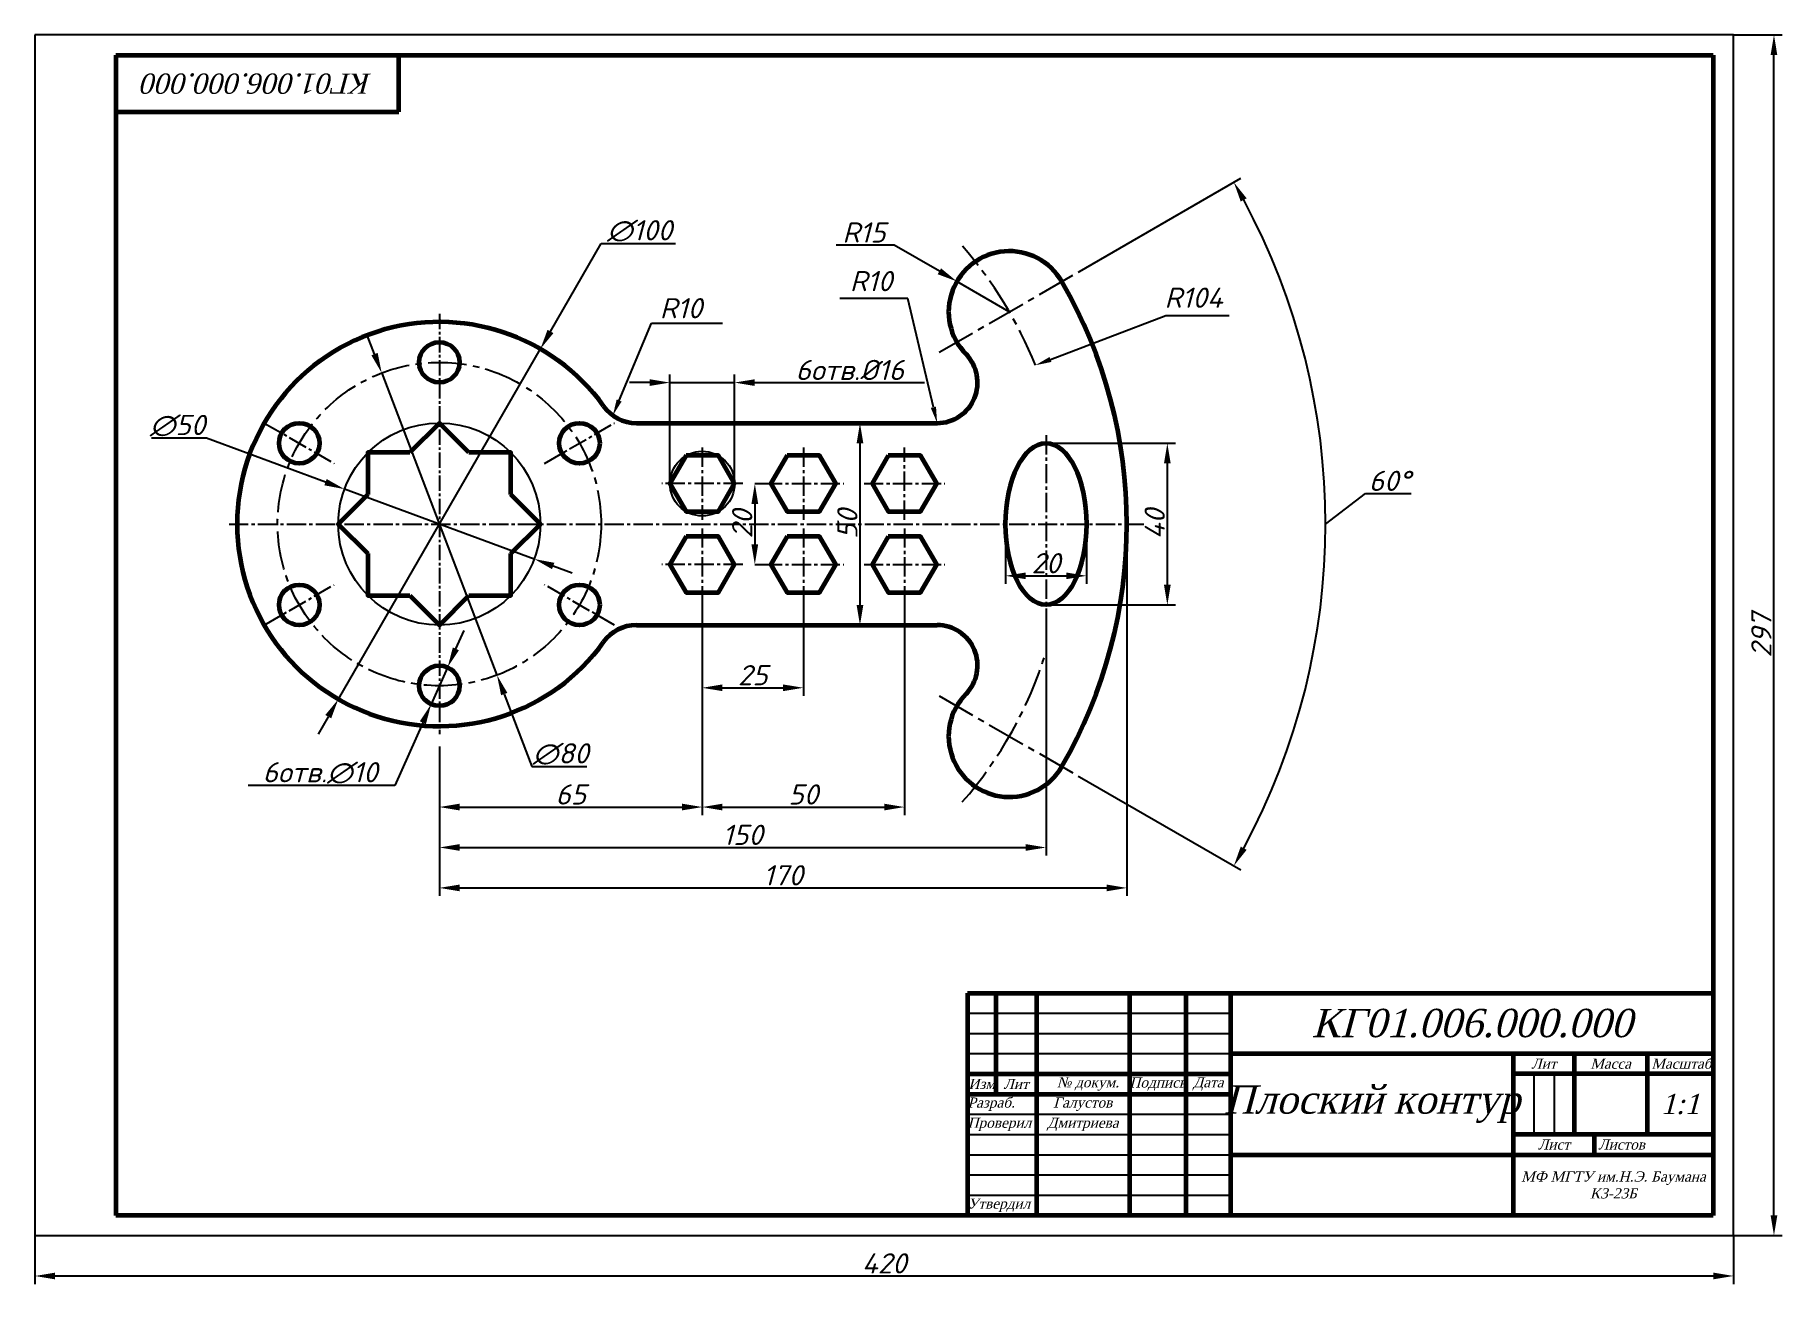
# Model space of a CAD drawing. Header units: millimetres. Extents: x 0 to 432, y -12 to 297.
import ezdxf
from ezdxf import colors
from ezdxf.entities.mleader import LeaderData, LeaderLine
from ezdxf.math import Vec2, Vec3

# ---------------------------------------------------------------- set-up
doc = ezdxf.new("R2010")
doc.units = ezdxf.units.MM
doc.header["$LTSCALE"] = 0.5
doc.linetypes.add('CENTER2', pattern=[28.575, 19.05, -3.175, 3.175, -3.175])
for name, color, linetype, lineweight in [('Осевая', 30, 'CENTER2', 25), ('Основная сплошная', 170, 'Continuous', 60), ('Размеры', 12, 'Continuous', 25), ('Тонкая', 238, 'Continuous', 25)]:
    doc.layers.add(name, color=color, linetype=linetype, lineweight=lineweight)
doc.styles.get("Standard").update_dxf_attribs({"font": 'arial.ttf'})
doc.styles.add('Надписи', font='times.ttf', dxfattribs={"oblique": 15})
doc.styles.add('Размеры', font='romans.shx', dxfattribs={"oblique": 15, "height": 5})
doc.dimstyles.new('ISO-25', dxfattribs={"dimtxt": 5, "dimasz": 5, "dimexe": 2, "dimexo": 0, "dimtad": 1, "dimtoh": 1, "dimdec": 0, "dimdsep": 46, "dimtxsty": 'Размеры', "dimcen": 2.5, "dimadec": 0, "dimazin": 0, "dimtfac": 1, "dimtdec": 0, "dimtmove": 0, "dimatfit": 0, "dimfxl": 1, "dimarcsym": 0})

# ---------------------------------------------------------------- blocks, each defined once
blk = doc.blocks.new('*D3')
at = {"layer": 'Defpoints', "color": 0, "transparency": 16777216}
for p in [(0, 0), (420, 0), (420, -10)]:
    blk.add_point(p, dxfattribs=at)
at = {"layer": 'Размеры', "color": 0, "lineweight": -2, "transparency": 16777216}
for p, q in [((0, 0), (0, -12)), ((420, 0), (420, -12)), ((5, -10), (415, -10))]:
    blk.add_line(p, q, dxfattribs=at)
at = {"layer": 'Размеры', "color": 0, "transparency": 16777216}
for points in [[(5, -9.17), (5, -10.83), (0, -10)], [(415, -9.17), (415, -10.83), (420, -10)]]:
    blk.add_solid(points, dxfattribs=at)
at = {"layer": 'Размеры', "color": 0, "transparency": 16777216, "insert": (210, -6.88), "char_height": 5, "attachment_point": 5, "style": 'Размеры'}
blk.add_mtext('420', dxfattribs=at)
blk = doc.blocks.new('*D4')
at = {"layer": 'Defpoints', "color": 0, "transparency": 16777216}
for p in [(420, 297), (430, 297), (420, 0)]:
    blk.add_point(p, dxfattribs=at)
at = {"layer": 'Размеры', "color": 0, "lineweight": -2, "transparency": 16777216}
for p, q in [((420, 297), (432, 297)), ((430, 5), (430, 292)), ((420, 0), (432, 0))]:
    blk.add_line(p, q, dxfattribs=at)
at = {"layer": 'Размеры', "color": 0, "transparency": 16777216}
for points in [[(429.17, 292), (430.83, 292), (430, 297)], [(429.17, 5), (430.83, 5), (430, 0)]]:
    blk.add_solid(points, dxfattribs=at)
at = {"layer": 'Размеры', "color": 0, "transparency": 16777216, "insert": (426.88, 148.5), "char_height": 5, "attachment_point": 5, "rotation": 90, "style": 'Размеры'}
blk.add_mtext('297', dxfattribs=at)
blk = doc.blocks.new('*U5')
at = {"layer": 'Основная сплошная'}
blk.add_circle((0, 0), 5, dxfattribs=at)
blk = doc.blocks.new('*U6')
at = {"layer": 'Основная сплошная', "color": 0, "linetype": 'ByBlock', "lineweight": -2, "transparency": 16777216}
blk.add_blockref('*U5', (100, 216), dxfattribs=at)
for p, rotation in [((65.36, 196), 59.99999999999999), ((134.64, 196), 299.9999999999999), ((65.36, 156), 120), ((134.64, 156), 240), ((100, 136), 180)]:
    blk.add_blockref('*U5', p, dxfattribs=dict(at, rotation=rotation))
blk = doc.blocks.new('*U7')
at = {"layer": 'Основная сплошная'}
blk.add_lwpolyline([(-4, 6.93), (-8, 0), (-4, -6.93), (4, -6.93), (8, 0), (4, 6.93)], close=True, dxfattribs=at)
blk = doc.blocks.new('*U8')
at = {"layer": 'Основная сплошная', "color": 0, "linetype": 'ByBlock', "lineweight": -2, "transparency": 16777216}
for p in [(0, 20), (25, 20), (50, 20), (0, 0), (25, 0), (50, 0)]:
    blk.add_blockref('*U7', p, dxfattribs=at)
blk = doc.blocks.new('*D10')
at = {"layer": 'Defpoints', "color": 0, "transparency": 16777216}
for p in [(102.04, 140.56), (97.96, 131.44)]:
    blk.add_point(p, dxfattribs=at)
at = {"layer": 'Размеры', "color": 0, "lineweight": -2, "transparency": 16777216}
for p, q in [((104.08, 145.13), (106.12, 149.69)), ((102.04, 140.56), (97.96, 131.44)), ((95.92, 126.87), (88.97, 111.32)), ((88.97, 111.32), (52.69, 111.32))]:
    blk.add_line(p, q, dxfattribs=at)
at = {"layer": 'Размеры', "color": 0, "transparency": 16777216}
for points in [[(103.32, 145.47), (104.84, 144.79), (102.04, 140.56)], [(95.16, 127.21), (96.68, 126.53), (97.96, 131.44)]]:
    blk.add_solid(points, dxfattribs=at)
at = {"layer": 'Размеры', "color": 0, "transparency": 16777216, "insert": (70.52, 114.45), "char_height": 5, "attachment_point": 5, "style": 'Размеры'}
blk.add_mtext('6отв.∅10', dxfattribs=at)
blk = doc.blocks.new('*D11')
at = {"layer": 'Defpoints', "color": 0, "transparency": 16777216}
for p in [(76.54, 184.64), (123.46, 167.36)]:
    blk.add_point(p, dxfattribs=at)
at = {"layer": 'Размеры', "color": 0, "lineweight": -2, "transparency": 16777216}
for p, q in [((42.39, 197.23), (28.78, 197.23)), ((71.85, 186.37), (42.39, 197.23)), ((123.46, 167.36), (76.54, 184.64)), ((128.15, 165.63), (132.84, 163.9))]:
    blk.add_line(p, q, dxfattribs=at)
at = {"layer": 'Размеры', "color": 0, "transparency": 16777216}
for points in [[(72.14, 187.15), (71.56, 185.59), (76.54, 184.64)], [(128.44, 166.41), (127.86, 164.85), (123.46, 167.36)]]:
    blk.add_solid(points, dxfattribs=at)
at = {"layer": 'Размеры', "color": 0, "transparency": 16777216, "insert": (35.27, 200.35), "char_height": 5, "attachment_point": 5, "style": 'Размеры'}
blk.add_mtext('∅50', dxfattribs=at)
blk = doc.blocks.new('*D12')
at = {"layer": 'Defpoints', "color": 0, "transparency": 16777216}
for p in [(85.75, 213.37), (114.25, 138.63)]:
    blk.add_point(p, dxfattribs=at)
at = {"layer": 'Размеры', "color": 0, "lineweight": -2, "transparency": 16777216}
for p, q in [((83.97, 218.05), (82.18, 222.72)), ((85.75, 213.37), (114.25, 138.63)), ((116.03, 133.95), (122.88, 116)), ((122.88, 116), (136.49, 116))]:
    blk.add_line(p, q, dxfattribs=at)
at = {"layer": 'Размеры', "color": 0, "transparency": 16777216}
for points in [[(84.74, 218.34), (83.19, 217.75), (85.75, 213.37)], [(116.81, 134.25), (115.26, 133.66), (114.25, 138.63)]]:
    blk.add_solid(points, dxfattribs=at)
at = {"layer": 'Размеры', "color": 0, "transparency": 16777216, "insert": (130, 119.12), "char_height": 5, "attachment_point": 5, "style": 'Размеры'}
blk.add_mtext('∅80', dxfattribs=at)
blk = doc.blocks.new('*D13')
at = {"layer": 'Defpoints', "color": 0, "transparency": 16777216}
for p in [(124.98, 219.32), (75.02, 132.68)]:
    blk.add_point(p, dxfattribs=at)
at = {"layer": 'Размеры', "color": 0, "lineweight": -2, "transparency": 16777216}
for p, q in [((127.47, 223.65), (140.02, 245.4)), ((140.02, 245.4), (158.39, 245.4)), ((75.02, 132.68), (124.98, 219.32)), ((72.53, 128.35), (70.03, 124.02))]:
    blk.add_line(p, q, dxfattribs=at)
at = {"layer": 'Размеры', "color": 0, "transparency": 16777216}
for points in [[(126.75, 224.06), (128.2, 223.23), (124.98, 219.32)], [(71.8, 128.77), (73.25, 127.94), (75.02, 132.68)]]:
    blk.add_solid(points, dxfattribs=at)
at = {"layer": 'Размеры', "color": 0, "transparency": 16777216, "insert": (149.52, 248.52), "char_height": 5, "attachment_point": 5, "style": 'Размеры'}
blk.add_mtext('∅100', dxfattribs=at)
blk = doc.blocks.new('*D14')
at = {"layer": 'Defpoints', "color": 0, "transparency": 16777216}
for p in [(173, 211), (157, 186), (173, 186)]:
    blk.add_point(p, dxfattribs=at)
at = {"layer": 'Размеры', "color": 0, "lineweight": -2, "transparency": 16777216}
for p, q in [((157, 186), (157, 213)), ((173, 186), (173, 213)), ((152, 211), (147, 211)), ((157, 211), (173, 211)), ((178, 211), (219.97, 211))]:
    blk.add_line(p, q, dxfattribs=at)
at = {"layer": 'Размеры', "color": 0, "transparency": 16777216}
for points in [[(152, 211.83), (152, 210.17), (157, 211)], [(178, 211.83), (178, 210.17), (173, 211)]]:
    blk.add_solid(points, dxfattribs=at)
at = {"layer": 'Размеры', "color": 0, "transparency": 16777216, "insert": (201.48, 214.12), "char_height": 5, "attachment_point": 5, "style": 'Размеры'}
blk.add_mtext('6отв.%%C16', dxfattribs=at)
blk = doc.blocks.new('*D15')
at = {"layer": 'Defpoints', "color": 0, "transparency": 16777216}
for p in [(178, 186), (178, 166), (178, 166)]:
    blk.add_point(p, dxfattribs=at)
at = {"layer": 'Размеры', "color": 0, "lineweight": -2, "transparency": 16777216}
for p, q in [((178, 186), (180, 186)), ((178, 181), (178, 171)), ((178, 166), (180, 166))]:
    blk.add_line(p, q, dxfattribs=at)
at = {"layer": 'Размеры', "color": 0, "transparency": 16777216}
for points in [[(177.17, 181), (178.83, 181), (178, 186)], [(177.17, 171), (178.83, 171), (178, 166)]]:
    blk.add_solid(points, dxfattribs=at)
at = {"layer": 'Размеры', "color": 0, "transparency": 16777216, "insert": (174.88, 176), "char_height": 5, "attachment_point": 5, "rotation": 90, "style": 'Размеры'}
blk.add_mtext('20', dxfattribs=at)
blk = doc.blocks.new('*D16')
at = {"layer": 'Defpoints', "color": 0, "transparency": 16777216}
for p in [(204, 201), (204, 151), (204, 151)]:
    blk.add_point(p, dxfattribs=at)
at = {"layer": 'Размеры', "color": 0, "lineweight": -2, "transparency": 16777216}
for p, q in [((204, 201), (202, 201)), ((204, 196), (204, 156)), ((204, 151), (206, 151))]:
    blk.add_line(p, q, dxfattribs=at)
at = {"layer": 'Размеры', "color": 0, "transparency": 16777216}
for points in [[(203.17, 196), (204.83, 196), (204, 201)], [(203.17, 156), (204.83, 156), (204, 151)]]:
    blk.add_solid(points, dxfattribs=at)
at = {"layer": 'Размеры', "color": 0, "transparency": 16777216, "insert": (200.88, 176), "char_height": 5, "attachment_point": 5, "rotation": 90, "style": 'Размеры'}
blk.add_mtext('50', dxfattribs=at)
blk = doc.blocks.new('*D17')
at = {"layer": 'Defpoints', "color": 0, "transparency": 16777216}
for p in [(165, 136), (100, 121), (165, 106)]:
    blk.add_point(p, dxfattribs=at)
at = {"layer": 'Размеры', "color": 0, "lineweight": -2, "transparency": 16777216}
for p, q in [((165, 136), (165, 104)), ((100, 121), (100, 104)), ((105, 106), (160, 106))]:
    blk.add_line(p, q, dxfattribs=at)
at = {"layer": 'Размеры', "color": 0, "transparency": 16777216}
for points in [[(105, 106.83), (105, 105.17), (100, 106)], [(160, 106.83), (160, 105.17), (165, 106)]]:
    blk.add_solid(points, dxfattribs=at)
at = {"layer": 'Размеры', "color": 0, "transparency": 16777216, "insert": (132.5, 109.12), "char_height": 5, "attachment_point": 5, "style": 'Размеры'}
blk.add_mtext('65', dxfattribs=at)
blk = doc.blocks.new('*D18')
at = {"layer": 'Defpoints', "color": 0, "transparency": 16777216}
for p in [(165, 156), (190, 157.07), (190, 135.5)]:
    blk.add_point(p, dxfattribs=at)
at = {"layer": 'Размеры', "color": 0, "lineweight": -2, "transparency": 16777216}
for p, q in [((165, 156), (165, 133.5)), ((190, 157.07), (190, 133.5)), ((170, 135.5), (185, 135.5))]:
    blk.add_line(p, q, dxfattribs=at)
at = {"layer": 'Размеры', "color": 0, "transparency": 16777216}
for points in [[(170, 136.33), (170, 134.67), (165, 135.5)], [(185, 136.33), (185, 134.67), (190, 135.5)]]:
    blk.add_solid(points, dxfattribs=at)
at = {"layer": 'Размеры', "color": 0, "transparency": 16777216, "insert": (177.5, 138.62), "char_height": 5, "attachment_point": 5, "style": 'Размеры'}
blk.add_mtext('25', dxfattribs=at)
blk = doc.blocks.new('*D19')
at = {"layer": 'Defpoints', "color": 0, "transparency": 16777216}
for p in [(165, 157.07), (215, 157.07), (215, 106)]:
    blk.add_point(p, dxfattribs=at)
at = {"layer": 'Размеры', "color": 0, "lineweight": -2, "transparency": 16777216}
for p, q in [((165, 157.07), (165, 104)), ((215, 157.07), (215, 104)), ((170, 106), (210, 106))]:
    blk.add_line(p, q, dxfattribs=at)
at = {"layer": 'Размеры', "color": 0, "transparency": 16777216}
for points in [[(170, 106.83), (170, 105.17), (165, 106)], [(210, 106.83), (210, 105.17), (215, 106)]]:
    blk.add_solid(points, dxfattribs=at)
at = {"layer": 'Размеры', "color": 0, "transparency": 16777216, "insert": (190, 109.12), "char_height": 5, "attachment_point": 5, "style": 'Размеры'}
blk.add_mtext('50', dxfattribs=at)
blk = doc.blocks.new('*D20')
at = {"layer": 'Defpoints', "color": 0, "transparency": 16777216}
for p in [(250, 154), (100, 121), (250, 96)]:
    blk.add_point(p, dxfattribs=at)
at = {"layer": 'Размеры', "color": 0, "lineweight": -2, "transparency": 16777216}
for p, q in [((250, 154), (250, 94)), ((100, 121), (100, 94)), ((105, 96), (245, 96))]:
    blk.add_line(p, q, dxfattribs=at)
at = {"layer": 'Размеры', "color": 0, "transparency": 16777216}
for points in [[(105, 96.83), (105, 95.17), (100, 96)], [(245, 96.83), (245, 95.17), (250, 96)]]:
    blk.add_solid(points, dxfattribs=at)
at = {"layer": 'Размеры', "color": 0, "transparency": 16777216, "insert": (175, 99.12), "char_height": 5, "attachment_point": 5, "style": 'Размеры'}
blk.add_mtext('150', dxfattribs=at)
blk = doc.blocks.new('*D21')
at = {"layer": 'Defpoints', "color": 0, "transparency": 16777216}
for p in [(270, 176), (100, 121), (270, 86)]:
    blk.add_point(p, dxfattribs=at)
at = {"layer": 'Размеры', "color": 0, "lineweight": -2, "transparency": 16777216}
for p, q in [((270, 176), (270, 84)), ((100, 121), (100, 84)), ((105, 86), (265, 86))]:
    blk.add_line(p, q, dxfattribs=at)
at = {"layer": 'Размеры', "color": 0, "transparency": 16777216}
for points in [[(105, 86.83), (105, 85.17), (100, 86)], [(265, 86.83), (265, 85.17), (270, 86)]]:
    blk.add_solid(points, dxfattribs=at)
at = {"layer": 'Размеры', "color": 0, "transparency": 16777216, "insert": (185, 89.12), "char_height": 5, "attachment_point": 5, "style": 'Размеры'}
blk.add_mtext('170', dxfattribs=at)
blk = doc.blocks.new('*D22')
at = {"layer": 'Defpoints', "color": 0, "transparency": 16777216}
for p in [(240, 176), (260, 176), (260, 163.2)]:
    blk.add_point(p, dxfattribs=at)
at = {"layer": 'Размеры', "color": 0, "lineweight": -2, "transparency": 16777216}
for p, q in [((240, 176), (240, 161.2)), ((260, 176), (260, 161.2)), ((245, 163.2), (255, 163.2))]:
    blk.add_line(p, q, dxfattribs=at)
at = {"layer": 'Размеры', "color": 0, "transparency": 16777216}
for points in [[(245, 164.03), (245, 162.37), (240, 163.2)], [(255, 164.03), (255, 162.37), (260, 163.2)]]:
    blk.add_solid(points, dxfattribs=at)
at = {"layer": 'Размеры', "color": 0, "transparency": 16777216, "insert": (250, 166.32), "char_height": 5, "attachment_point": 5, "style": 'Размеры'}
blk.add_mtext('20', dxfattribs=at)
blk = doc.blocks.new('*D23')
at = {"layer": 'Defpoints', "color": 0, "transparency": 16777216}
for p in [(250, 196), (250, 156), (280, 156)]:
    blk.add_point(p, dxfattribs=at)
at = {"layer": 'Размеры', "color": 0, "lineweight": -2, "transparency": 16777216}
for p, q in [((250, 196), (282, 196)), ((280, 191), (280, 161)), ((250, 156), (282, 156))]:
    blk.add_line(p, q, dxfattribs=at)
at = {"layer": 'Размеры', "color": 0, "transparency": 16777216}
for points in [[(279.17, 191), (280.83, 191), (280, 196)], [(279.17, 161), (280.83, 161), (280, 156)]]:
    blk.add_solid(points, dxfattribs=at)
at = {"layer": 'Размеры', "color": 0, "transparency": 16777216, "insert": (276.88, 176), "char_height": 5, "attachment_point": 5, "rotation": 90, "style": 'Размеры'}
blk.add_mtext('40', dxfattribs=at)
blk = doc.blocks.new('*D24')
at = {"layer": 'Defpoints', "color": 0, "transparency": 16777216}
for p in [(227.96, 236.03), (240.93, 228.5)]:
    blk.add_point(p, dxfattribs=at)
at = {"layer": 'Размеры', "color": 0, "lineweight": -2, "transparency": 16777216}
for p, q in [((212.49, 245), (198.14, 245)), ((223.63, 238.53), (212.49, 245)), ((240.93, 228.5), (227.96, 236.03))]:
    blk.add_line(p, q, dxfattribs=at)
at = {"layer": 'Размеры', "color": 0, "transparency": 16777216}
blk.add_solid([(224.05, 239.26), (223.21, 237.81), (227.96, 236.03)], dxfattribs=at)
at = {"layer": 'Размеры', "color": 0, "transparency": 16777216, "insert": (205, 248.13), "char_height": 5, "attachment_point": 5, "style": 'Размеры'}
blk.add_mtext('R15', dxfattribs=at)
blk = doc.blocks.new('*D25')
at = {"layer": 'Defpoints', "color": 0, "transparency": 16777216}
for p in [(258.25, 238.5), (150, 176), (316.53, 146.64), (258.25, 113.5)]:
    blk.add_point(p, dxfattribs=at)
at = {"layer": 'Размеры', "color": 0, "lineweight": -2, "transparency": 16777216}
for p, q in [((258.25, 238.5), (298.18, 261.55)), ((319.1, 176), (329.01, 183.57)), ((329.01, 183.57), (340.31, 183.57)), ((258.25, 113.5), (298.18, 90.45))]:
    blk.add_line(p, q, dxfattribs=at)
blk.add_arc((150, 176), 169.1, 331.6942, 28.3065, dxfattribs=at)
at = {"layer": 'Размеры', "color": 0, "transparency": 16777216}
for points in [[(298.15, 255.78), (299.61, 256.59), (296.44, 260.55)], [(299.61, 95.41), (298.15, 96.22), (296.44, 91.45)]]:
    blk.add_solid(points, dxfattribs=at)
at = {"layer": 'Размеры', "color": 0, "transparency": 16777216, "insert": (334.97, 186.69), "char_height": 5, "attachment_point": 5, "style": 'Размеры'}
blk.add_mtext('60°', dxfattribs=at)

msp = doc.modelspace()

# ---------------------------------------------------------------- linework, layer by layer
for p, q in [((420, 297), (0, 297)), ((0, 297), (0, 0)), ((420, 0), (420, 297)), ((0, 0), (420, 0))]:
    msp.add_line(p, q)
at = {"layer": 'Осевая'}
for p, q in [((223.61, 218.5), (258.25, 238.5)), ((223.61, 133.5), (258.25, 113.5))]:
    msp.add_line(p, q, dxfattribs=at)
at = {"layer": 'Осевая', "ltscale": 0.4}
msp.add_line((100, 228), (100, 124), dxfattribs=at)
at = {"layer": 'Осевая', "ltscale": 0.5}
for p, q in [((56.7, 201), (74.02, 191)), ((125.98, 191), (143.3, 201)), ((165, 194.93), (165, 177.07)), ((190, 194.93), (190, 177.07)), ((215, 177.07), (215, 194.93)), ((250, 198), (250, 154)), ((175, 186), (155, 186)), ((180, 186), (200, 186)), ((205, 186), (225, 186)), ((48, 176), (275, 176)), ((165, 174.93), (165, 157.07)), ((190, 174.93), (190, 157.07)), ((215, 174.93), (215, 157.07)), ((175, 166), (155, 166)), ((180, 166), (200, 166)), ((205, 166), (225, 166)), ((56.7, 151), (74.02, 161)), ((143.3, 151), (125.98, 161))]:
    msp.add_line(p, q, dxfattribs=at)
at = {"layer": 'Осевая'}
msp.add_circle((100, 176), 40, dxfattribs=at)
for centre, radius, start, end in [((151.11, 176.54), 103.77, 21.9265, 41.0958), ((152.51, 174.43), 102.03, 318.8236, 342.8357)]:
    msp.add_arc(centre, radius, start, end, dxfattribs=at)
at = {"layer": 'Основная сплошная'}
for p, q in [((20, 292), (20, 5)), ((20, 292), (415, 292)), ((90, 278), (90, 292)), ((415, 292), (415, 5)), ((20, 278), (90, 278)), ((148.73, 201), (223.08, 201)), ((148.73, 151), (223.08, 151)), ((230.61, 60), (230.61, 5)), ((230.61, 60), (415, 60)), ((237.61, 60), (237.61, 35)), ((247.61, 60), (247.61, 5)), ((270.61, 60), (270.61, 5)), ((284.61, 60), (284.61, 5)), ((295.61, 60), (295.61, 5)), ((295.61, 45), (415, 45)), ((365.61, 5), (365.61, 45)), ((380.61, 45), (380.61, 25.08)), ((398.61, 45), (398.61, 25)), ((230.61, 40), (295.61, 40)), ((415, 40), (365.61, 40)), ((230.61, 35), (295.61, 35)), ((415, 25), (365.61, 25)), ((385.61, 20), (385.61, 25)), ((295.61, 20), (415, 20)), ((415, 5), (20, 5))]:
    msp.add_line(p, q, dxfattribs=at)
for points in [[(107.32, 193.68), (100, 201), (92.68, 193.68)], [(92.68, 193.68), (82.32, 193.68), (82.32, 183.32)], [(117.68, 183.32), (117.68, 193.68), (107.32, 193.68)], [(82.32, 183.32), (75, 176), (82.32, 168.68)], [(117.68, 168.68), (125, 176), (117.68, 183.32)], [(82.32, 168.68), (82.32, 158.32), (92.68, 158.32)], [(107.32, 158.32), (117.68, 158.32), (117.68, 168.68)], [(92.68, 158.32), (100, 151), (107.32, 158.32)]]:
    msp.add_lwpolyline(points, dxfattribs=at)
for centre, radius, start, end in [((240.93, 228.5), 15, 30.006, 224.427), ((150, 176), 120, 330, 30.0008), ((100, 176), 50, 35.6853, 324.3147), ((223.08, 211), 10, 270, 44.427), ((148.73, 211), 10, 215.6853, 270), ((148.73, 141), 10, 90, 144.3147), ((223.08, 141), 10, 315.573, 90), ((240.93, 123.5), 15, 135.573, 330)]:
    msp.add_arc(centre, radius, start, end, dxfattribs=at)
msp.add_ellipse((250, 176), major_axis=(0, 20), ratio=0.5, dxfattribs=at)
at = {"layer": 'Тонкая'}
for p, q in [((230.61, 55), (295.61, 55)), ((230.61, 50), (295.61, 50)), ((230.61, 45), (295.61, 45)), ((370.61, 40), (370.61, 25)), ((375.61, 40), (375.61, 25)), ((230.61, 30), (295.61, 30)), ((230.61, 25), (295.61, 25)), ((230.61, 20), (295.61, 20)), ((230.61, 15), (295.61, 15)), ((230.61, 10), (295.61, 10))]:
    msp.add_line(p, q, dxfattribs=at)
for centre, radius in [((100, 176), 25), ((165, 186), 8)]:
    msp.add_circle(centre, radius, dxfattribs=at)

# ---------------------------------------------------------------- block references
at = {"layer": 'Основная сплошная'}
for name, p in [('*U6', (0, 0)), ('*U8', (165, 166))]:
    msp.add_blockref(name, p, dxfattribs=at)

# ---------------------------------------------------------------- texts
at = {"char_height": 2.5, "style": 'Надписи'}
for s, width, insert, attachment_point in [('Лит', 15, (373.11, 42.5), 5), ('Масса', 18, (389.61, 42.5), 5), ('Масштаб', 17, (407.11, 42.5), 5), ('\\pi-7.5,l10,t10;№ докум.', 23, (259.11, 37.5), 5), ('Подпись', 14, (277.61, 37.5), 5), ('Дата', 11, (290.11, 37.5), 5), ('Изм', 7, (234.11, 37.5), 5), ('Лит', 10, (242.61, 37.5), 5), ('Разраб.', 17, (230.61, 32.5), 4), ('Проверил', 17, (230.61, 27.5), 4), ('Лист', 20, (375.61, 22.5), 5), (' Листов', 30, (385.61, 22.5), 4), ('Утвердил', 17, (230.61, 7.5), 4)]:
    msp.add_mtext_dynamic_manual_height_columns(s, width=width, gutter_width=12.5, heights=[0], dxfattribs=dict(at, insert=insert, attachment_point=attachment_point))
at = {"layer": 'Основная сплошная', "insert": (55, 285), "char_height": 5, "attachment_point": 5, "rotation": 180, "style": 'Надписи'}
msp.add_mtext_dynamic_manual_height_columns('{\\C256;\\c0;КГ01.006.000.000}', width=70, gutter_width=12.5, heights=[0], dxfattribs=at)
at = {"layer": 'Основная сплошная', "attachment_point": 5, "style": 'Надписи'}
for s, width, insert, char_height in [('{\\C256;\\c0;КГ01.006.000.000}', 119.3894, (355.31, 52.5), 7), ('{\\C256;\\c0;Плоский контур}', 70, (330.61, 32.5), 7), ('{\\C256;\\c0;1:1}', 16.3894, (406.81, 32.5), 5), ('{\\C256;\\c0;Галустов}', 23, (259.11, 32.5), 2.5), ('{\\C256;\\c0;Дмитриева}', 23, (259.11, 27.5), 2.5), ('{\\C256;\\c0;МФ МГТУ им.Н.Э. Баумана К3-23Б}', 49.3894, (390.31, 12.5), 2.5)]:
    msp.add_mtext_dynamic_manual_height_columns(s, width=width, gutter_width=12.5, heights=[0], dxfattribs=dict(at, insert=insert, char_height=char_height))
at = {"layer": 'Размеры', "char_height": 5, "attachment_point": 1, "style": 'Размеры'}
for s, width, insert in [('R10', 7.9345, (201.5, 238.6)), ('R104', 7.8, (279.3, 234.5)), ('R10', 8.6603, (154.5, 231.9))]:
    msp.add_mtext_dynamic_manual_height_columns(s, width=width, gutter_width=12.5, heights=[0], dxfattribs=dict(at, insert=insert))

# ---------------------------------------------------------------- dimensions: what is measured, and where the dimension line sits
at = {"layer": 'Размеры'}
for base, p1, p2, picture, middle in [((430, 297), (420, 0), (420, 297), '*D4', (426.88, 148.5)), ((204, 151), (204, 201), (204, 151), '*D16', (200.88, 176)), ((280, 156), (250, 196), (250, 156), '*D23', (276.88, 176)), ((178, 166), (178, 186), (178, 166), '*D15', (174.88, 176))]:
    dim = msp.add_linear_dim(base=base, p1=p1, p2=p2, angle=90, dimstyle='ISO-25', dxfattribs=at)
    dim.commit()
    dim.dimension.update_dxf_attribs({"geometry": picture, "text_midpoint": middle})
dim = msp.add_angular_dim_3p(base=(316.53, 146.64), center=(150, 176), p1=(258.25, 113.5), p2=(258.25, 238.5), dimstyle='ISO-25', override={"dimtad": 3, "dimtmove": 1}, dxfattribs=at)
dim.commit()
dim.dimension.update_dxf_attribs({"geometry": '*D25', "text_midpoint": (334.97, 186.69), "dimtype": 165})
dim = msp.add_diameter_dim_2p(p1=(75.02, 132.68), p2=(124.98, 219.32), dimstyle='ISO-25', override={"dimtad": 3}, dxfattribs=at)
dim.commit()
dim.dimension.update_dxf_attribs({"geometry": '*D13', "text_midpoint": (149.52, 245.4), "dimtype": 163})
dim = msp.add_radius_dim(center=(240.93, 228.5), mpoint=(227.96, 236.03), dimstyle='ISO-25', dxfattribs=at)
dim.commit()
dim.dimension.update_dxf_attribs({"geometry": '*D24', "text_midpoint": (205, 245), "dimtype": 164})
for p1, p2, picture, middle in [((85.75, 213.37), (114.25, 138.63), '*D12', (130, 116)), ((123.46, 167.36), (76.54, 184.64), '*D11', (35.27, 197.23))]:
    dim = msp.add_diameter_dim_2p(p1=p1, p2=p2, dimstyle='ISO-25', dxfattribs=at)
    dim.commit()
    dim.dimension.update_dxf_attribs({"geometry": picture, "text_midpoint": middle, "dimtype": 163})
dim = msp.add_linear_dim(base=(173, 211), p1=(157, 186), p2=(173, 186), text='6отв.%%C16', dimstyle='ISO-25', dxfattribs=at)
dim.commit()
dim.dimension.update_dxf_attribs({"geometry": '*D14', "text_midpoint": (201.48, 214.12)})
for base, p1, p2, picture, middle in [((270, 86), (100, 121), (270, 176), '*D21', (185, 89.12)), ((260, 163.2), (240, 176), (260, 176), '*D22', (250, 166.32)), ((190, 135.5), (165, 156), (190, 157.07), '*D18', (177.5, 138.62)), ((215, 106), (165, 157.07), (215, 157.07), '*D19', (190, 109.12)), ((250, 96), (100, 121), (250, 154), '*D20', (175, 99.12)), ((165, 106), (100, 121), (165, 136), '*D17', (132.5, 109.12)), ((420, -10), (0, 0), (420, 0), '*D3', (210, -6.88))]:
    dim = msp.add_linear_dim(base=base, p1=p1, p2=p2, dimstyle='ISO-25', dxfattribs=at)
    dim.commit()
    dim.dimension.update_dxf_attribs({"geometry": picture, "text_midpoint": middle})
dim = msp.add_diameter_dim_2p(p1=(102.04, 140.56), p2=(97.96, 131.44), text='6отв.<>', dimstyle='ISO-25', dxfattribs=at)
dim.commit()
dim.dimension.update_dxf_attribs({"geometry": '*D10', "text_midpoint": (70.52, 111.32), "dimtype": 163})

# ---------------------------------------------------------------- leaders
ml = msp.add_multileader_mtext('Standard', dxfattribs=at)
ml.set_content('', color=256)
ml.set_leader_properties()
ml.build(insert=Vec2(0, 0))
ctx = ml.context
ctx.base_point, ctx.plane_origin = Vec3(195.03, 231.8), Vec3(223.08, 201)
ctx.text_align_type = 2
notes = []
notes.append((ctx, [(0, (1, 1, 0), (215.8, 231.8), (-1, 0), 16.77, [(0, [(223.08, 201)], 0, [])])]))
ctx.mtext.insert, ctx.mtext.alignment, ctx.mtext.flow_direction = Vec3(197.03, 233.8), 3, 5
ml = msp.add_multileader_mtext('Standard', dxfattribs=at)
ml.set_content('', color=256)
ml.set_leader_properties()
ml.build(insert=Vec2(0, 0))
ctx = ml.context
ctx.base_point, ctx.plane_origin = Vec3(295.3, 227.6), Vec3(247.37, 215.29)
notes.append((ctx, [(0, (1, 1, 0), (279.6, 227.6), (1, 0), 15.7, [(0, [(247.37, 215.29)], 0, [])])]))
ctx.mtext.insert, ctx.mtext.flow_direction = Vec3(297.3, 229.6), 5
ml = msp.add_multileader_mtext('Standard', dxfattribs=at)
ml.set_content('', color=256)
ml.set_leader_properties()
ml.build(insert=Vec2(0, 0))
ctx = ml.context
ctx.base_point, ctx.plane_origin = Vec3(170, 225.69), Vec3(140.61, 205.17)
notes.append((ctx, [(0, (1, 1, 0), (152.46, 225.69), (1, 0), 17.54, [(0, [(142.9, 202.88)], 0, [])])]))
ctx.mtext.insert, ctx.mtext.flow_direction = Vec3(172, 227.69), 5
for ctx, leaders in notes:
    for number, flags, end, landing, length, lines in leaders:
        leader = LeaderData()
        leader.index, (leader.has_last_leader_line, leader.has_dogleg_vector, leader.attachment_direction) = number, flags
        leader.last_leader_point, leader.dogleg_vector, leader.dogleg_length = Vec3(end), Vec3(landing), length
        for number, points, colour, breaks in lines:
            line = LeaderLine()
            line.index, line.vertices, line.color, line.breaks = number, Vec3.list(points), colors.encode_raw_color(colour), breaks
            leader.lines.append(line)
        ctx.leaders.append(leader)

doc.saveas('drawing.dxf')
